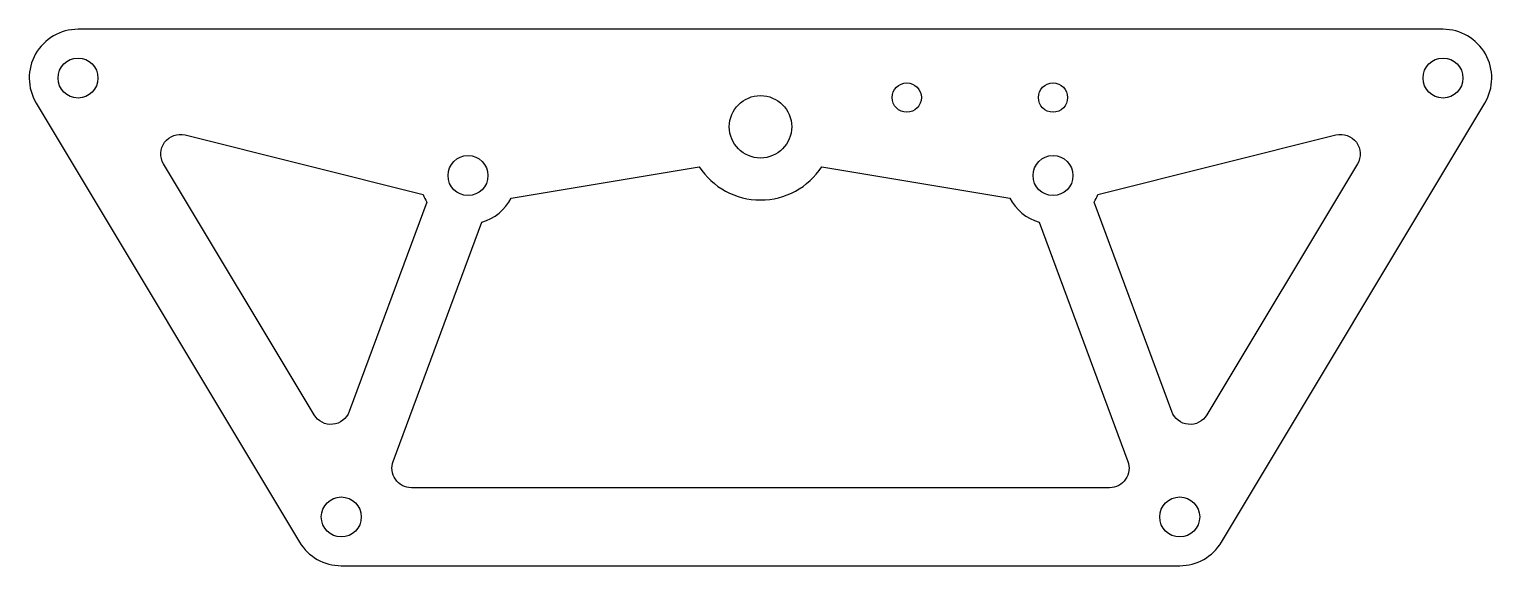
# Model space of a CAD drawing. Header units: millimetres. Extents: x -145 to 5, y -50 to 5.
import ezdxf

# ---------------------------------------------------------------- set-up
doc = ezdxf.new("R2010")
doc.units = ezdxf.units.MM
doc.layers.get('0').update_dxf_attribs({"linetype": 'CONTINUOUS'})

msp = doc.modelspace()

# ---------------------------------------------------------------- linework, layer by layer
msp.add_line((0, 5), (-140, 5))
for points in [[(-27, -50, 0.263447), (-22.71, -47.57), (4.29, -2.57, 0.582971), (0, 5), (-140, 5, 0.583125), (-144.29, -2.57), (-117.29, -47.57, 0.263447), (-113, -50)], [(-129.02, -5.84), (-104.61, -11.94, 0.043311), (-104.21, -12.71), (-112.19, -34.2, -0.62888), (-115.78, -34.54), (-131.22, -8.81, -0.668179)], [(-8.78, -8.81), (-24.22, -34.54, -0.62888), (-27.81, -34.2), (-35.79, -12.71, 0.043311), (-35.39, -11.94), (-10.98, -5.84, -0.668179)], [(-63.71, -9.09), (-44.44, -12.3, 0.203902), (-41.42, -14.79), (-32.32, -39.3, -0.522656), (-34.19, -42), (-105.81, -42, -0.522656), (-107.68, -39.3), (-98.58, -14.79, 0.203902), (-95.56, -12.3), (-76.29, -9.09, 0.542498)]]:
    msp.add_lwpolyline(points, format="xyb", close=True)
for centre, radius in [((-140, 0), 2.05), ((0, 0), 2.05), ((-55, -2), 1.5), ((-40, -2), 1.5), ((-70, -5), 3.2), ((-70, -5), 3.2), ((-100, -10), 2.05), ((-40, -10), 2.05), ((-113, -45), 2.05), ((-27, -45), 2.05)]:
    msp.add_circle(centre, radius)

doc.saveas('drawing.dxf')
